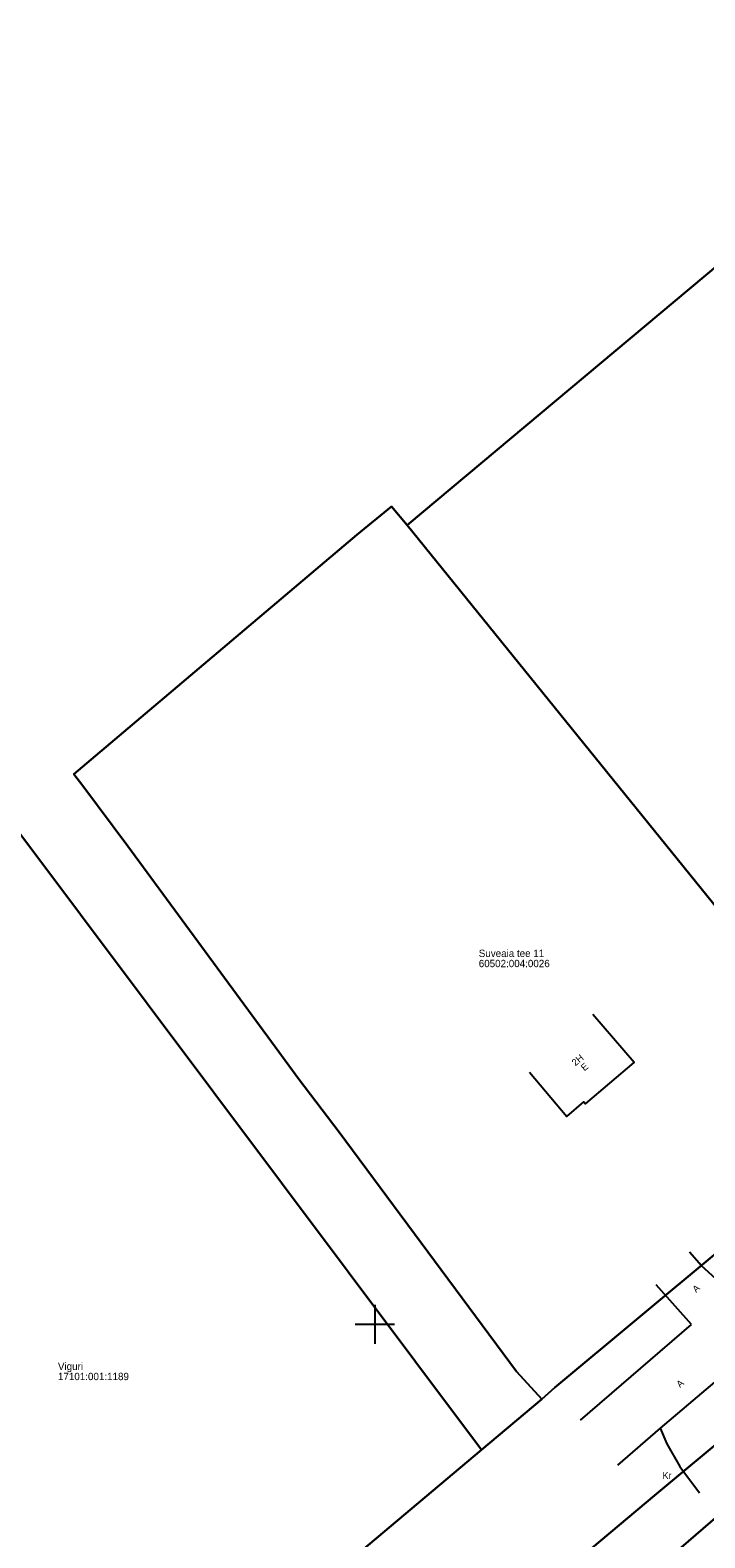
# Model space of a CAD drawing. Extents: x 641557 to 642645, y 6471373 to 6472352.
# Drawn here: x 642064.8 to 642133.7, y 6471528.2 to 6471682.2 of the extents above; entities that cross this region are included whole.
import ezdxf

# ---------------------------------------------------------------- set-up
doc = ezdxf.new("R2010")
doc.units = 0
for name, color, linetype in [('HOONE', 7, 'Continuous'), ('PIIR', 7, 'Continuous'), ('TEE', 7, 'Continuous'), ('VORK', 7, 'Continuous')]:
    doc.layers.add(name, color=color, linetype=linetype)

msp = doc.modelspace()

# ---------------------------------------------------------------- linework, layer by layer
at = {"layer": 'HOONE'}
msp.add_lwpolyline([(642115.79, 6471575.75), (642119.61, 6471571.24), (642121.37, 6471572.72), (642121.52, 6471572.54), (642126.49, 6471576.74), (642122.26, 6471581.67)], dxfattribs=at)
at = {"layer": 'PIIR'}
for points in [[(642063.11, 6471600.98), (642110.91, 6471537.18), (642001.21, 6471444.94), (641987.11, 6471435.66), (641967.74, 6471481.69), (641929.71, 6471575.13), (641879.9, 6471697), (641861.1, 6471738.5), (641855.63, 6471748.75), (641848.1, 6471761.88), (641852.69, 6471769.06), (641877.86, 6471788.46), (641903.98, 6471808.33), (641974.58, 6471718.73), (641990.6, 6471697.42)], [(642117.04, 6471803.1), (642208.66, 6471724.01), (642209.17, 6471723.46), (642175.02, 6471694.72), (642176.19, 6471693.24), (642138.2, 6471660.87), (642103.3, 6471631.65), (642101.71, 6471633.57), (642098.17, 6471630.65), (642069.25, 6471606.21), (642070.15, 6471605.01), (642074.76, 6471598.85), (642089.8, 6471578.36), (642092.23, 6471575.05), (642096.34, 6471569.64), (642114.47, 6471545.17), (642117.06, 6471542.35), (642110.91, 6471537.18), (642063.11, 6471600.98), (641990.6, 6471697.42)], [(642138.2, 6471660.87), (642188.59, 6471602.21), (642151.99, 6471571.51), (642103.3, 6471631.65)], [(642114.47, 6471545.17), (642096.34, 6471569.64), (642092.23, 6471575.05), (642089.8, 6471578.36), (642074.76, 6471598.85), (642070.15, 6471605.01), (642069.25, 6471606.21), (642098.17, 6471630.65), (642101.71, 6471633.57), (642103.3, 6471631.65), (642151.99, 6471571.51), (642118.4, 6471543.53), (642117.06, 6471542.35)], [(641997.64, 6471410.13), (641993.25, 6471420.59), (642009.05, 6471432.19), (642128.57, 6471532.5), (642162.15, 6471560.47), (642198.76, 6471591.18), (642236.44, 6471622.31), (642239.54, 6471618.69), (642199.63, 6471585.44), (642200.52, 6471578.82), (642256.57, 6471512.44), (642263.98, 6471504.16), (642227.5, 6471470.63), (642190.77, 6471439.2), (642186.79, 6471435.9), (642158.87, 6471416.3), (642125.71, 6471394.12), (642098.15, 6471376.22), (642092.63, 6471373.17), (642082.12, 6471373.84), (642045.66, 6471452.38)], [(642088.45, 6471389.43), (642094.07, 6471388.4), (642136.12, 6471415), (642177.04, 6471443.38), (642214.17, 6471474.46), (642243.66, 6471503.39), (642244.44, 6471507.69), (642188.9, 6471574.17), (642186.46, 6471574.32), (642153.54, 6471546.4), (642118.55, 6471516.19), (642084.29, 6471486.6), (642055.12, 6471460.5)], [(642118.55, 6471516.19), (642153.54, 6471546.4), (642214.17, 6471474.46), (642177.04, 6471443.38)]]:
    msp.add_lwpolyline(points, close=True, dxfattribs=at)
msp.add_lwpolyline([(642335.75, 6471706.02), (642236.44, 6471622.31), (642198.76, 6471591.18), (642162.15, 6471560.47), (642128.57, 6471532.5), (642009.05, 6471432.19), (641993.25, 6471420.59), (641990.1, 6471428.67), (641987.11, 6471435.66), (642001.21, 6471444.94), (642110.91, 6471537.18), (642117.06, 6471542.35), (642118.4, 6471543.53), (642151.99, 6471571.51), (642188.59, 6471602.21), (642225.95, 6471633.62), (642262.05, 6471664.18), (642262.61, 6471664.62), (642263.68, 6471665.48), (642297.86, 6471694.42)], dxfattribs=at)
at = {"layer": 'TEE'}
for points in [[(642230.36, 6471624.75), (642177.15, 6471579.79), (642165.37, 6471569.87), (642150.52, 6471557.39), (642139.39, 6471548.04), (642129.17, 6471539.4), (642124.79, 6471535.6)], [(642136.68, 6471553.14), (642136.31, 6471553.33), (642133.38, 6471555.96), (642132.17, 6471557.37)], [(642132.37, 6471549.99), (642128.76, 6471554.03)], [(642121.01, 6471540.21), (642132.37, 6471549.99)], [(642129.17, 6471539.4), (642129.83, 6471537.78), (642131.17, 6471535.47), (642133.18, 6471532.77)]]:
    msp.add_lwpolyline(points, dxfattribs=at)
at = {"layer": 'VORK'}
for p, q in [((642100, 6471552), (642100, 6471548)), ((642098, 6471550), (642102, 6471550))]:
    msp.add_line(p, q, dxfattribs=at)

# ---------------------------------------------------------------- texts
at = {"layer": 'HOONE'}
for s, p in [('2H', (642120.49, 6471576.35)), ('E', (642121.41, 6471575.83))]:
    msp.add_text(s, height=0.7, rotation=39.8279, dxfattribs=at).set_placement(p)
at = {"layer": 'PIIR'}
for s, p in [('Suveaia tee 11', (642110.62, 6471587.53)), ('60502:004:0026', (642110.62, 6471586.49)), ('Viguri', (642067.62, 6471545.33)), ('17101:001:1189', (642067.62, 6471544.29))]:
    msp.add_text(s, height=0.75, dxfattribs=at).set_placement(p)
at = {"layer": 'TEE'}
for p in [(642132.83, 6471553.19), (642131.19, 6471543.48)]:
    msp.add_text('A', height=0.7, rotation=42.1201, dxfattribs=at).set_placement(p)
msp.add_text('Kr', height=0.7, dxfattribs=at).set_placement((642129.39, 6471534.2))

doc.saveas('drawing.dxf')
